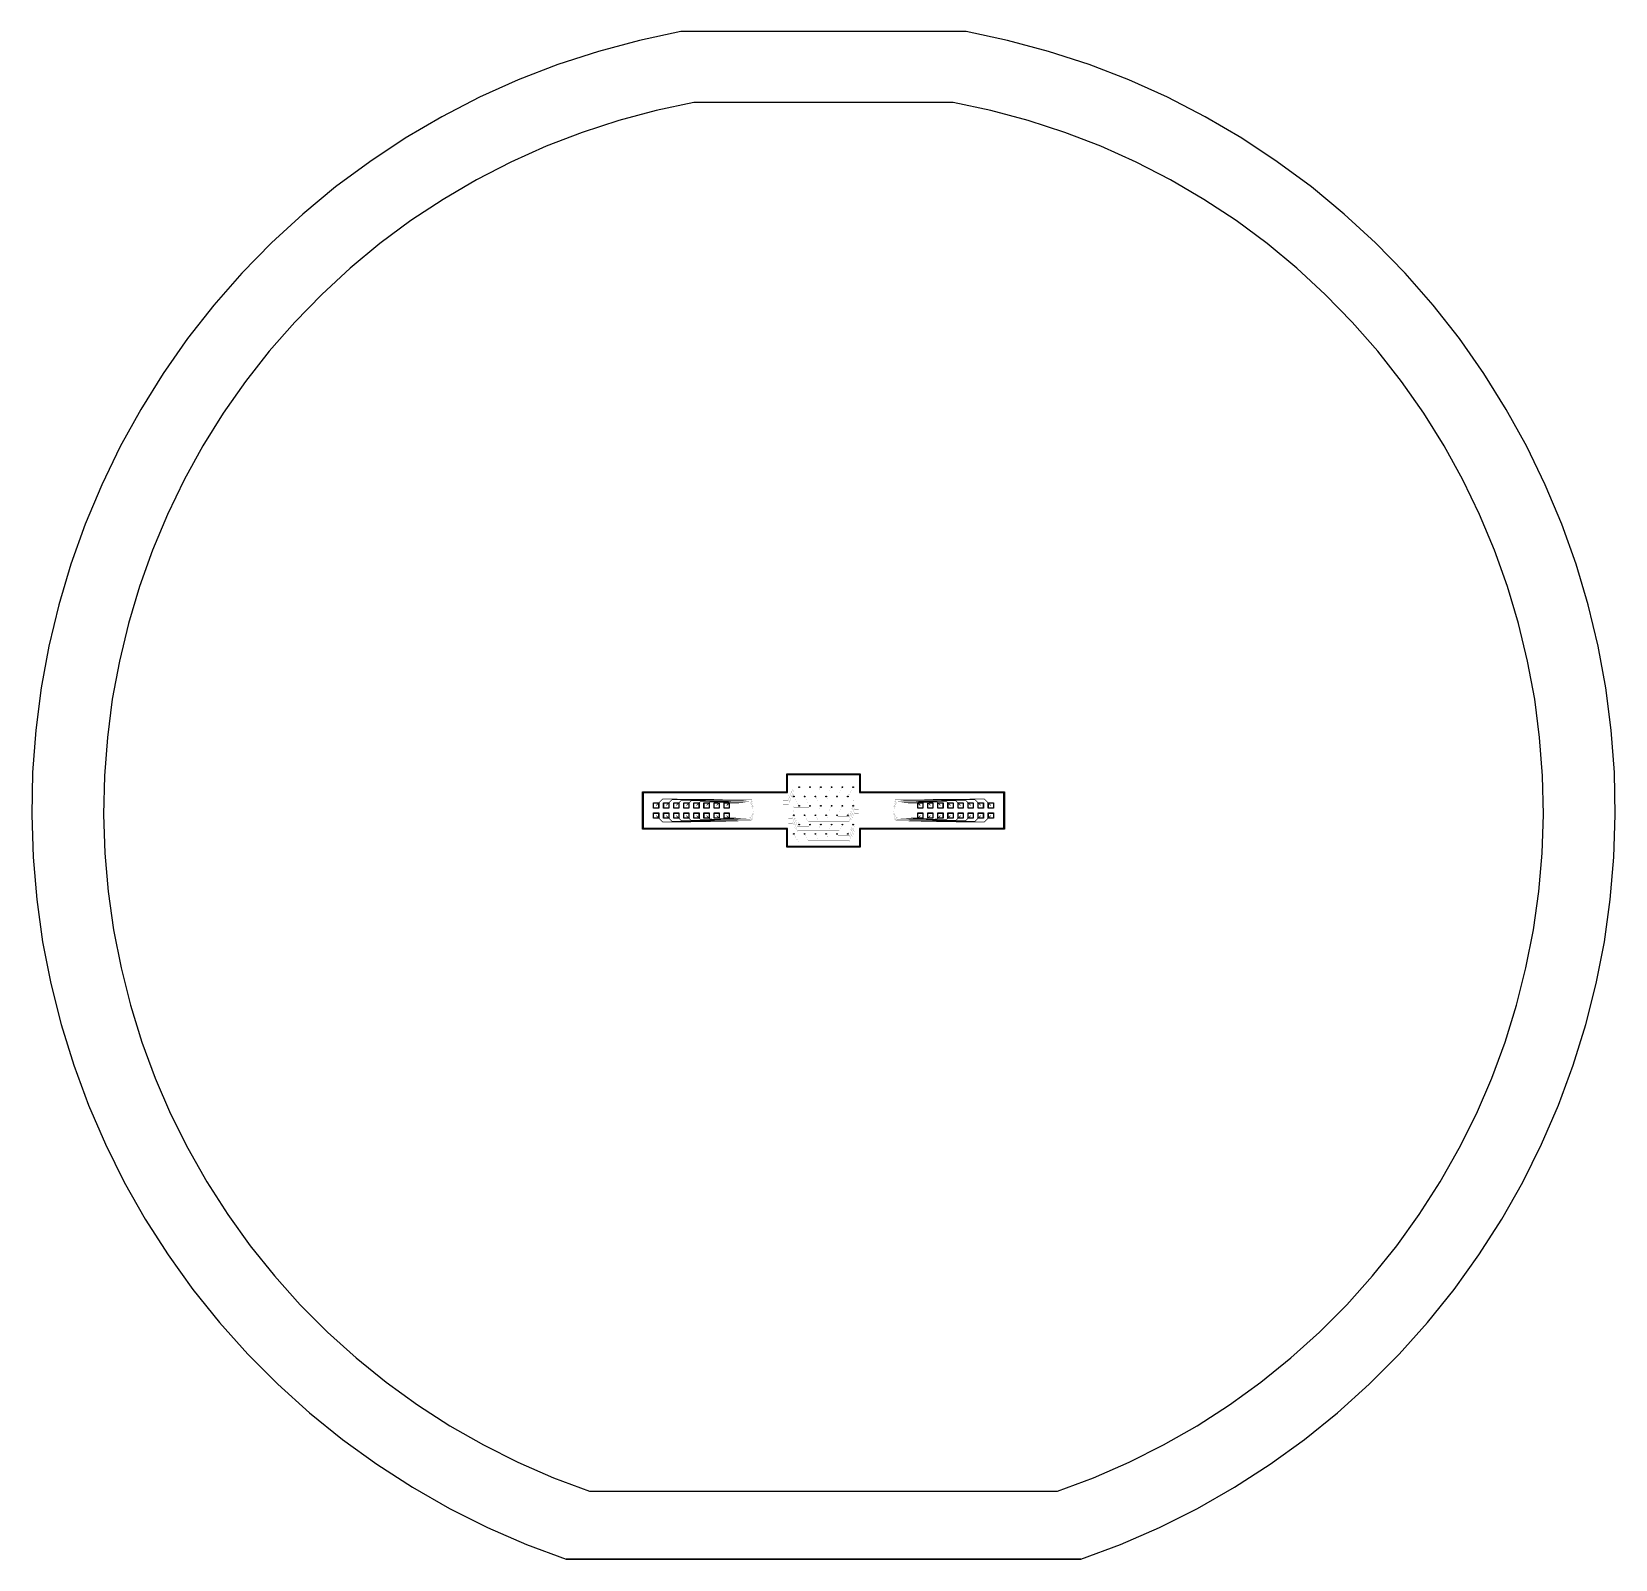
# Model space of a CAD drawing. Header units: metres. Extents: x -54999 to 54999, y -52014 to 54102.
import ezdxf

# ---------------------------------------------------------------- set-up
doc = ezdxf.new("R2010")
doc.units = ezdxf.units.M
for name, color, linetype in [('eDura_outline_ext', 6, 'Continuous'), ('eDura_outline_int', 6, 'Continuous'), ('etch', 3, 'Continuous'), ('metal', 4, 'Continuous'), ('wafer_ext', 8, 'Continuous'), ('wafer_int', 8, 'Continuous')]:
    doc.layers.add(name, color=color, linetype=linetype)

msp = doc.modelspace()

# ---------------------------------------------------------------- linework, layer by layer
at = {"layer": 'eDura_outline_ext'}
msp.add_lwpolyline([(2550, 1300), (12575, 1300), (12575, -1300), (2550, -1300), (2550, -1300), (2550, -2550), (-2550, -2550), (-2550, -1300), (-2550, -1300), (-12575, -1300), (-12575, 1300), (-2550, 1300), (-2550, 1300), (-2550, 2550), (2550, 2550), (2550, 1300)], close=True, dxfattribs=at)
at = {"layer": 'eDura_outline_int'}
msp.add_lwpolyline([(2500, 1250), (12500, 1250), (12500, -1250), (2500, -1250), (2500, -1250), (2500, -2500), (-2500, -2500), (-2500, -1250), (-2500, -1250), (-12500, -1250), (-12500, 1250), (-2500, 1250), (-2500, 1250), (-2500, 2500), (2500, 2500), (2500, 1250)], close=True, dxfattribs=at)
at = {"layer": 'etch'}
for points in [[(-11800, 525), (-11450, 525), (-11450, 175), (-11800, 175), (-11800, 525)], [(-11100, 525), (-10750, 525), (-10750, 175), (-11100, 175), (-11100, 525)], [(-10400, 525), (-10050, 525), (-10050, 175), (-10400, 175), (-10400, 525)], [(-9700, 525), (-9350, 525), (-9350, 175), (-9700, 175), (-9700, 525)], [(-9000, 525), (-8650, 525), (-8650, 175), (-9000, 175), (-9000, 525)], [(-8300, 525), (-7950, 525), (-7950, 175), (-8300, 175), (-8300, 525)], [(-7600, 525), (-7250, 525), (-7250, 175), (-7600, 175), (-7600, 525)], [(-6900, 525), (-6550, 525), (-6550, 175), (-6900, 175), (-6900, 525)], [(6550, 525), (6900, 525), (6900, 175), (6550, 175), (6550, 525)], [(7250, 525), (7600, 525), (7600, 175), (7250, 175), (7250, 525)], [(7950, 525), (8300, 525), (8300, 175), (7950, 175), (7950, 525)], [(8650, 525), (9000, 525), (9000, 175), (8650, 175), (8650, 525)], [(9350, 525), (9700, 525), (9700, 175), (9350, 175), (9350, 525)], [(10050, 525), (10400, 525), (10400, 175), (10050, 175), (10050, 525)], [(10750, 525), (11100, 525), (11100, 175), (10750, 175), (10750, 525)], [(11450, 525), (11800, 525), (11800, 175), (11450, 175), (11450, 525)], [(-11800, -175), (-11450, -175), (-11450, -525), (-11800, -525), (-11800, -175)], [(-11100, -175), (-10750, -175), (-10750, -525), (-11100, -525), (-11100, -175)], [(-10400, -175), (-10050, -175), (-10050, -525), (-10400, -525), (-10400, -175)], [(-9700, -175), (-9350, -175), (-9350, -525), (-9700, -525), (-9700, -175)], [(-9000, -175), (-8650, -175), (-8650, -525), (-9000, -525), (-9000, -175)], [(-8300, -175), (-7950, -175), (-7950, -525), (-8300, -525), (-8300, -175)], [(-7600, -175), (-7250, -175), (-7250, -525), (-7600, -525), (-7600, -175)], [(-6900, -175), (-6550, -175), (-6550, -525), (-6900, -525), (-6900, -175)], [(6550, -175), (6900, -175), (6900, -525), (6550, -525), (6550, -175)], [(7250, -175), (7600, -175), (7600, -525), (7250, -525), (7250, -175)], [(7950, -175), (8300, -175), (8300, -525), (7950, -525), (7950, -175)], [(8650, -175), (9000, -175), (9000, -525), (8650, -525), (8650, -175)], [(9350, -175), (9700, -175), (9700, -525), (9350, -525), (9350, -175)], [(10050, -175), (10400, -175), (10400, -525), (10050, -525), (10050, -175)], [(10750, -175), (11100, -175), (11100, -525), (10750, -525), (10750, -175)], [(11450, -175), (11800, -175), (11800, -525), (11450, -525), (11450, -175)]]:
    msp.add_lwpolyline(points, close=True, dxfattribs=at)
for centre in [(-1688, 1619), (-938, 1619), (-188, 1619), (562, 1619), (1312, 1619), (2062, 1619), (-2062, 970), (-1688, 320), (-1312, 970), (-938, 320), (-562, 970), (-188, 320), (188, 970), (562, 320), (938, 970), (1312, 320), (1688, 970), (2062, 320), (-2062, -329), (-1688, -979), (-1312, -329), (-938, -979), (-562, -329), (-188, -979), (188, -329), (562, -979), (938, -329), (1312, -979), (1688, -329), (2062, -979), (-2062, -1628), (-1312, -1628), (-562, -1628), (188, -1628), (938, -1628), (1688, -1628)]:
    msp.add_circle(centre, 5, dxfattribs=at)
at = {"layer": 'metal'}
for points in [[(-2062, 1619, 4, 4, 0), (-2466, 920, 4, 4, 0)], [(-2062, 1511, 4, 4, 0), (-2461, 820, 4, 4, 0)], [(-2062, 1403, 4, 4, 0), (-2457, 720, 4, 4, 0)], [(-2062, 1295, 4, 4, 0), (-2452, 620, 4, 4, 0)], [(-2062, 1187, 4, 4, 0), (-2448, 520, 4, 4, 0)], [(-1688, 1619, 4, 4, 0), (-2062, 1619, 4, 4, 0)], [(-1000, 1511, 4, 4, 0), (-2062, 1511, 4, 4, 0)], [(-312, 1403, 4, 4, 0), (-2062, 1403, 4, 4, 0)], [(375, 1295, 4, 4, 0), (-2062, 1295, 4, 4, 0)], [(1063, 1187, 4, 4, 0), (-2062, 1187, 4, 4, 0)], [(-1688, 1619, 4, 4, 0), (-1688, 1619, 4, 4, 0)], [(-938, 1619, 4, 4, 0), (-1000, 1511, 4, 4, 0)], [(-188, 1619, 4, 4, 0), (-312, 1403, 4, 4, 0)], [(562, 1619, 4, 4, 0), (375, 1295, 4, 4, 0)], [(1312, 1619, 4, 4, 0), (1063, 1187, 4, 4, 0)], [(2062, 1619, 4, 4, 0), (1751, 1079, 4, 4, 0)], [(-11625, 350, 50, 50, 0), (-11184, 791, 50, 50, 0)], [(-11184, 791, 50, 4, 0), (-4975, 791, 50, 4, 0)], [(-10925, 350, 50, 50, 0), (-10522, 753, 50, 50, 0)], [(-10522, 753, 50, 4, 0), (-4997, 753, 50, 4, 0)], [(-10225, 350, 50, 50, 0), (-9860, 715, 50, 50, 0)], [(-9860, 715, 50, 4, 0), (-5019, 715, 50, 4, 0)], [(-9525, 350, 50, 50, 0), (-9198, 677, 50, 50, 0)], [(-9198, 677, 50, 4, 0), (-5041, 677, 50, 4, 0)], [(-8825, 350, 50, 50, 0), (-8536, 639, 50, 50, 0)], [(-8536, 639, 50, 4, 0), (-5063, 639, 50, 4, 0)], [(-8125, 350, 50, 50, 0), (-7874, 601, 50, 50, 0)], [(-7874, 601, 50, 4, 0), (-5085, 601, 50, 4, 0)], [(-7425, 350, 50, 50, 0), (-7212, 563, 50, 50, 0)], [(-7212, 563, 50, 4, 0), (-5107, 563, 50, 4, 0)], [(-6725, 350, 50, 50, 0), (-6550, 525, 50, 50, 0)], [(-6550, 525, 50, 4, 0), (-5129, 525, 50, 4, 0)], [(-5129, 525, 4, 4, 0), (-4854, 50, 4, 4, 0)], [(-5107, 563, 4, 4, 0), (-4868, 150, 4, 4, 0)], [(-5085, 601, 4, 4, 0), (-4882, 250, 4, 4, 0)], [(-5063, 639, 4, 4, 0), (-4896, 350, 4, 4, 0)], [(-5041, 677, 4, 4, 0), (-4910, 450, 4, 4, 0)], [(-5019, 715, 4, 4, 0), (-4924, 550, 4, 4, 0)], [(-4997, 753, 4, 4, 0), (-4937, 650, 4, 4, 0)], [(-4975, 791, 4, 4, 0), (-4951, 750, 4, 4, 0)], [(-2466, 920, 4, 4, 0), (-2812, 920, 4, 4, 0)], [(-2461, 820, 4, 4, 0), (-2812, 820, 4, 4, 0)], [(-2457, 720, 4, 4, 0), (-2812, 720, 4, 4, 0)], [(-2452, 620, 4, 4, 0), (-2812, 620, 4, 4, 0)], [(-2448, 520, 4, 4, 0), (-2812, 520, 4, 4, 0)], [(-2443, 420, 4, 4, 0), (-2812, 420, 4, 4, 0)], [(-2120, 221, 4, 4, 0), (-2812, 221, 4, 4, 0)], [(-2115, 121, 4, 4, 0), (-2812, 121, 4, 4, 0)], [(-2111, 21, 4, 4, 0), (-2812, 21, 4, 4, 0)], [(-2062, 1079, 4, 4, 0), (-2443, 420, 4, 4, 0)], [(-2062, 320, 4, 4, 0), (-2120, 221, 4, 4, 0)], [(-2062, 212, 4, 4, 0), (-2115, 121, 4, 4, 0)], [(-2062, 104, 4, 4, 0), (-2111, 21, 4, 4, 0)], [(1751, 1079, 4, 4, 0), (-2062, 1079, 4, 4, 0)], [(-2062, 970, 4, 4, 0), (-1751, 430, 4, 4, 0)], [(-1688, 320, 4, 4, 0), (-2062, 320, 4, 4, 0)], [(-1000, 212, 4, 4, 0), (-2062, 212, 4, 4, 0)], [(-312, 104, 4, 4, 0), (-2062, 104, 4, 4, 0)], [(-1751, 430, 4, 4, 0), (2062, 430, 4, 4, 0)], [(-1688, 320, 4, 4, 0), (-1688, 320, 4, 4, 0)], [(-1312, 970, 4, 4, 0), (-1063, 538, 4, 4, 0)], [(-1063, 538, 4, 4, 0), (2062, 538, 4, 4, 0)], [(-938, 320, 4, 4, 0), (-1000, 212, 4, 4, 0)], [(-562, 970, 4, 4, 0), (-375, 646, 4, 4, 0)], [(-375, 646, 4, 4, 0), (2062, 646, 4, 4, 0)], [(-188, 320, 4, 4, 0), (-312, 104, 4, 4, 0)], [(188, 970, 4, 4, 0), (312, 754, 4, 4, 0)], [(312, 754, 4, 4, 0), (2062, 754, 4, 4, 0)], [(562, 320, 4, 4, 0), (375, -4, 4, 4, 0)], [(938, 970, 4, 4, 0), (1000, 862, 4, 4, 0)], [(1000, 862, 4, 4, 0), (2062, 862, 4, 4, 0)], [(1312, 320, 4, 4, 0), (1063, -112, 4, 4, 0)], [(1688, 970, 4, 4, 0), (1688, 970, 4, 4, 0)], [(1688, 970, 4, 4, 0), (2062, 970, 4, 4, 0)], [(2062, 320, 4, 4, 0), (1751, -220, 4, 4, 0)], [(1781, -329, 4, 4, 0), (2127, 270, 4, 4, 0)], [(1781, -437, 4, 4, 0), (2132, 170, 4, 4, 0)], [(1781, -545, 4, 4, 0), (2137, 70, 4, 4, 0)], [(2062, 970, 4, 4, 0), (2120, 870, 4, 4, 0)], [(2062, 862, 4, 4, 0), (2115, 770, 4, 4, 0)], [(2062, 754, 4, 4, 0), (2111, 670, 4, 4, 0)], [(2062, 646, 4, 4, 0), (2106, 570, 4, 4, 0)], [(2062, 538, 4, 4, 0), (2101, 470, 4, 4, 0)], [(2062, 430, 4, 4, 0), (2097, 370, 4, 4, 0)], [(2097, 370, 4, 4, 0), (2812, 370, 4, 4, 0)], [(2101, 470, 4, 4, 0), (2812, 470, 4, 4, 0)], [(2106, 570, 4, 4, 0), (2812, 570, 4, 4, 0)], [(2111, 670, 4, 4, 0), (2812, 670, 4, 4, 0)], [(2115, 770, 4, 4, 0), (2812, 770, 4, 4, 0)], [(2120, 870, 4, 4, 0), (2812, 870, 4, 4, 0)], [(2127, 270, 4, 4, 0), (2438, 270, 4, 4, 0)], [(2132, 170, 4, 4, 0), (2438, 170, 4, 4, 0)], [(2137, 70, 4, 4, 0), (2438, 70, 4, 4, 0)], [(5129, 525, 4, 4, 0), (4854, 50, 4, 4, 0)], [(5107, 563, 4, 4, 0), (4868, 150, 4, 4, 0)], [(5085, 601, 4, 4, 0), (4882, 250, 4, 4, 0)], [(5063, 639, 4, 4, 0), (4896, 350, 4, 4, 0)], [(5041, 677, 4, 4, 0), (4910, 450, 4, 4, 0)], [(5019, 715, 4, 4, 0), (4924, 550, 4, 4, 0)], [(4997, 753, 4, 4, 0), (4937, 650, 4, 4, 0)], [(4975, 791, 4, 4, 0), (4951, 750, 4, 4, 0)], [(11184, 791, 50, 4, 0), (4975, 791, 50, 4, 0)], [(10522, 753, 50, 4, 0), (4997, 753, 50, 4, 0)], [(9860, 715, 50, 4, 0), (5019, 715, 50, 4, 0)], [(9198, 677, 50, 4, 0), (5041, 677, 50, 4, 0)], [(8536, 639, 50, 4, 0), (5063, 639, 50, 4, 0)], [(7874, 601, 50, 4, 0), (5085, 601, 50, 4, 0)], [(7212, 563, 50, 4, 0), (5107, 563, 50, 4, 0)], [(6550, 525, 50, 4, 0), (5129, 525, 50, 4, 0)], [(6725, 350, 50, 50, 0), (6550, 525, 50, 50, 0)], [(7425, 350, 50, 50, 0), (7212, 563, 50, 50, 0)], [(8125, 350, 50, 50, 0), (7874, 601, 50, 50, 0)], [(8825, 350, 50, 50, 0), (8536, 639, 50, 50, 0)], [(9525, 350, 50, 50, 0), (9198, 677, 50, 50, 0)], [(10225, 350, 50, 50, 0), (9860, 715, 50, 50, 0)], [(10925, 350, 50, 50, 0), (10522, 753, 50, 50, 0)], [(11625, 350, 50, 50, 0), (11184, 791, 50, 50, 0)], [(-11625, -350, 50, 50, 0), (-11184, -791, 50, 50, 0)], [(-11184, -791, 50, 4, 0), (-4975, -791, 50, 4, 0)], [(-10925, -350, 50, 50, 0), (-10522, -753, 50, 50, 0)], [(-10522, -753, 50, 4, 0), (-4997, -753, 50, 4, 0)], [(-10225, -350, 50, 50, 0), (-9860, -715, 50, 50, 0)], [(-9860, -715, 50, 4, 0), (-5019, -715, 50, 4, 0)], [(-9525, -350, 50, 50, 0), (-9198, -677, 50, 50, 0)], [(-9198, -677, 50, 4, 0), (-5041, -677, 50, 4, 0)], [(-8825, -350, 50, 50, 0), (-8536, -639, 50, 50, 0)], [(-8536, -639, 50, 4, 0), (-5063, -639, 50, 4, 0)], [(-8125, -350, 50, 50, 0), (-7874, -601, 50, 50, 0)], [(-7874, -601, 50, 4, 0), (-5085, -601, 50, 4, 0)], [(-7425, -350, 50, 50, 0), (-7212, -563, 50, 50, 0)], [(-7212, -563, 50, 4, 0), (-5107, -563, 50, 4, 0)], [(-6725, -350, 50, 50, 0), (-6550, -525, 50, 50, 0)], [(-6550, -525, 50, 4, 0), (-5129, -525, 50, 4, 0)], [(-5129, -525, 4, 4, 0), (-4854, -50, 4, 4, 0)], [(-5107, -563, 4, 4, 0), (-4868, -150, 4, 4, 0)], [(-5085, -601, 4, 4, 0), (-4882, -250, 4, 4, 0)], [(-5063, -639, 4, 4, 0), (-4896, -350, 4, 4, 0)], [(-5041, -677, 4, 4, 0), (-4910, -450, 4, 4, 0)], [(-5019, -715, 4, 4, 0), (-4924, -550, 4, 4, 0)], [(-4997, -753, 4, 4, 0), (-4937, -650, 4, 4, 0)], [(-4975, -791, 4, 4, 0), (-4951, -750, 4, 4, 0)], [(-2106, -79, 4, 4, 0), (-2812, -79, 4, 4, 0)], [(-2101, -179, 4, 4, 0), (-2812, -179, 4, 4, 0)], [(-2097, -279, 4, 4, 0), (-2812, -279, 4, 4, 0)], [(-2127, -379, 4, 4, 0), (-2438, -379, 4, 4, 0)], [(-2132, -479, 4, 4, 0), (-2438, -479, 4, 4, 0)], [(-2137, -579, 4, 4, 0), (-2438, -579, 4, 4, 0)], [(-2141, -679, 4, 4, 0), (-2438, -679, 4, 4, 0)], [(-2146, -779, 4, 4, 0), (-2438, -779, 4, 4, 0)], [(-2150, -879, 4, 4, 0), (-2438, -879, 4, 4, 0)], [(-1781, -1519, 4, 4, 0), (-2150, -879, 4, 4, 0)], [(-1781, -1411, 4, 4, 0), (-2146, -779, 4, 4, 0)], [(-1781, -1303, 4, 4, 0), (-2141, -679, 4, 4, 0)], [(-1781, -1195, 4, 4, 0), (-2137, -579, 4, 4, 0)], [(-1781, -1087, 4, 4, 0), (-2132, -479, 4, 4, 0)], [(-1781, -979, 4, 4, 0), (-2127, -379, 4, 4, 0)], [(-2062, -4, 4, 4, 0), (-2106, -79, 4, 4, 0)], [(-2062, -112, 4, 4, 0), (-2101, -179, 4, 4, 0)], [(-2062, -220, 4, 4, 0), (-2097, -279, 4, 4, 0)], [(375, -4, 4, 4, 0), (-2062, -4, 4, 4, 0)], [(1063, -112, 4, 4, 0), (-2062, -112, 4, 4, 0)], [(1751, -220, 4, 4, 0), (-2062, -220, 4, 4, 0)], [(-2062, -329, 4, 4, 0), (-1751, -869, 4, 4, 0)], [(-1688, -979, 4, 4, 0), (-1781, -979, 4, 4, 0)], [(-1000, -1087, 4, 4, 0), (-1781, -1087, 4, 4, 0)], [(-1751, -869, 4, 4, 0), (1781, -869, 4, 4, 0)], [(-1688, -979, 4, 4, 0), (-1688, -979, 4, 4, 0)], [(-1312, -329, 4, 4, 0), (-1063, -761, 4, 4, 0)], [(-1063, -761, 4, 4, 0), (1781, -761, 4, 4, 0)], [(-938, -979, 4, 4, 0), (-1000, -1087, 4, 4, 0)], [(-562, -329, 4, 4, 0), (-375, -653, 4, 4, 0)], [(-375, -653, 4, 4, 0), (1781, -653, 4, 4, 0)], [(-188, -979, 4, 4, 0), (-312, -1195, 4, 4, 0)], [(188, -329, 4, 4, 0), (312, -545, 4, 4, 0)], [(312, -545, 4, 4, 0), (1781, -545, 4, 4, 0)], [(562, -979, 4, 4, 0), (375, -1303, 4, 4, 0)], [(938, -329, 4, 4, 0), (1000, -437, 4, 4, 0)], [(1000, -437, 4, 4, 0), (1781, -437, 4, 4, 0)], [(1312, -979, 4, 4, 0), (1063, -1411, 4, 4, 0)], [(1688, -329, 4, 4, 0), (1688, -329, 4, 4, 0)], [(1688, -329, 4, 4, 0), (1781, -329, 4, 4, 0)], [(2062, -979, 4, 4, 0), (1751, -1519, 4, 4, 0)], [(1781, -653, 4, 4, 0), (2141, -30, 4, 4, 0)], [(1781, -761, 4, 4, 0), (2146, -130, 4, 4, 0)], [(1781, -869, 4, 4, 0), (2150, -230, 4, 4, 0)], [(1781, -1628, 4, 4, 0), (2127, -1029, 4, 4, 0)], [(2127, -1029, 4, 4, 0), (2531, -1029, 4, 4, 0)], [(2141, -30, 4, 4, 0), (2438, -30, 4, 4, 0)], [(2146, -130, 4, 4, 0), (2438, -130, 4, 4, 0)], [(2150, -230, 4, 4, 0), (2438, -230, 4, 4, 0)], [(5129, -525, 4, 4, 0), (4854, -50, 4, 4, 0)], [(5107, -563, 4, 4, 0), (4868, -150, 4, 4, 0)], [(5085, -601, 4, 4, 0), (4882, -250, 4, 4, 0)], [(5063, -639, 4, 4, 0), (4896, -350, 4, 4, 0)], [(5041, -677, 4, 4, 0), (4910, -450, 4, 4, 0)], [(5019, -715, 4, 4, 0), (4924, -550, 4, 4, 0)], [(4997, -753, 4, 4, 0), (4937, -650, 4, 4, 0)], [(4975, -791, 4, 4, 0), (4951, -750, 4, 4, 0)], [(11184, -791, 50, 4, 0), (4975, -791, 50, 4, 0)], [(10522, -753, 50, 4, 0), (4997, -753, 50, 4, 0)], [(9860, -715, 50, 4, 0), (5019, -715, 50, 4, 0)], [(9198, -677, 50, 4, 0), (5041, -677, 50, 4, 0)], [(8536, -639, 50, 4, 0), (5063, -639, 50, 4, 0)], [(7874, -601, 50, 4, 0), (5085, -601, 50, 4, 0)], [(7212, -563, 50, 4, 0), (5107, -563, 50, 4, 0)], [(6550, -525, 50, 4, 0), (5129, -525, 50, 4, 0)], [(6725, -350, 50, 50, 0), (6550, -525, 50, 50, 0)], [(7425, -350, 50, 50, 0), (7212, -563, 50, 50, 0)], [(8125, -350, 50, 50, 0), (7874, -601, 50, 50, 0)], [(8825, -350, 50, 50, 0), (8536, -639, 50, 50, 0)], [(9525, -350, 50, 50, 0), (9198, -677, 50, 50, 0)], [(10225, -350, 50, 50, 0), (9860, -715, 50, 50, 0)], [(10925, -350, 50, 50, 0), (10522, -753, 50, 50, 0)], [(11625, -350, 50, 50, 0), (11184, -791, 50, 50, 0)], [(-2062, -1628, 4, 4, 0), (-1751, -2168, 4, 4, 0)], [(-312, -1195, 4, 4, 0), (-1781, -1195, 4, 4, 0)], [(375, -1303, 4, 4, 0), (-1781, -1303, 4, 4, 0)], [(1063, -1411, 4, 4, 0), (-1781, -1411, 4, 4, 0)], [(1751, -1519, 4, 4, 0), (-1781, -1519, 4, 4, 0)], [(-1751, -2168, 4, 4, 0), (1781, -2168, 4, 4, 0)], [(-1312, -1628, 4, 4, 0), (-1063, -2060, 4, 4, 0)], [(-1063, -2060, 4, 4, 0), (1781, -2060, 4, 4, 0)], [(-562, -1628, 4, 4, 0), (-375, -1952, 4, 4, 0)], [(-375, -1952, 4, 4, 0), (1781, -1952, 4, 4, 0)], [(188, -1628, 4, 4, 0), (312, -1844, 4, 4, 0)], [(312, -1844, 4, 4, 0), (1781, -1844, 4, 4, 0)], [(938, -1628, 4, 4, 0), (1000, -1736, 4, 4, 0)], [(1000, -1736, 4, 4, 0), (1781, -1736, 4, 4, 0)], [(1688, -1628, 4, 4, 0), (1688, -1628, 4, 4, 0)], [(1688, -1628, 4, 4, 0), (1781, -1628, 4, 4, 0)], [(1781, -1736, 4, 4, 0), (2132, -1129, 4, 4, 0)], [(1781, -1844, 4, 4, 0), (2137, -1229, 4, 4, 0)], [(1781, -1952, 4, 4, 0), (2141, -1329, 4, 4, 0)], [(1781, -2060, 4, 4, 0), (2146, -1429, 4, 4, 0)], [(1781, -2168, 4, 4, 0), (2150, -1529, 4, 4, 0)], [(2132, -1129, 4, 4, 0), (2531, -1129, 4, 4, 0)], [(2137, -1229, 4, 4, 0), (2531, -1229, 4, 4, 0)], [(2141, -1329, 4, 4, 0), (2531, -1329, 4, 4, 0)], [(2146, -1429, 4, 4, 0), (2531, -1429, 4, 4, 0)], [(2150, -1529, 4, 4, 0), (2531, -1529, 4, 4, 0)]]:
    msp.add_lwpolyline(points, format="xyseb", dxfattribs=at)
for points in [[(-11805, 530), (-11445, 530), (-11445, 170), (-11805, 170), (-11805, 530)], [(-11105, 530), (-10745, 530), (-10745, 170), (-11105, 170), (-11105, 530)], [(-10405, 530), (-10045, 530), (-10045, 170), (-10405, 170), (-10405, 530)], [(-9705, 530), (-9345, 530), (-9345, 170), (-9705, 170), (-9705, 530)], [(-9005, 530), (-8645, 530), (-8645, 170), (-9005, 170), (-9005, 530)], [(-8305, 530), (-7945, 530), (-7945, 170), (-8305, 170), (-8305, 530)], [(-7605, 530), (-7245, 530), (-7245, 170), (-7605, 170), (-7605, 530)], [(-6905, 530), (-6545, 530), (-6545, 170), (-6905, 170), (-6905, 530)], [(6545, 530), (6905, 530), (6905, 170), (6545, 170), (6545, 530)], [(7245, 530), (7605, 530), (7605, 170), (7245, 170), (7245, 530)], [(7945, 530), (8305, 530), (8305, 170), (7945, 170), (7945, 530)], [(8645, 530), (9005, 530), (9005, 170), (8645, 170), (8645, 530)], [(9345, 530), (9705, 530), (9705, 170), (9345, 170), (9345, 530)], [(10045, 530), (10405, 530), (10405, 170), (10045, 170), (10045, 530)], [(10745, 530), (11105, 530), (11105, 170), (10745, 170), (10745, 530)], [(11445, 530), (11805, 530), (11805, 170), (11445, 170), (11445, 530)], [(-11805, -170), (-11445, -170), (-11445, -530), (-11805, -530), (-11805, -170)], [(-11105, -170), (-10745, -170), (-10745, -530), (-11105, -530), (-11105, -170)], [(-10405, -170), (-10045, -170), (-10045, -530), (-10405, -530), (-10405, -170)], [(-9705, -170), (-9345, -170), (-9345, -530), (-9705, -530), (-9705, -170)], [(-9005, -170), (-8645, -170), (-8645, -530), (-9005, -530), (-9005, -170)], [(-8305, -170), (-7945, -170), (-7945, -530), (-8305, -530), (-8305, -170)], [(-7605, -170), (-7245, -170), (-7245, -530), (-7605, -530), (-7605, -170)], [(-6905, -170), (-6545, -170), (-6545, -530), (-6905, -530), (-6905, -170)], [(6545, -170), (6905, -170), (6905, -530), (6545, -530), (6545, -170)], [(7245, -170), (7605, -170), (7605, -530), (7245, -530), (7245, -170)], [(7945, -170), (8305, -170), (8305, -530), (7945, -530), (7945, -170)], [(8645, -170), (9005, -170), (9005, -530), (8645, -530), (8645, -170)], [(9345, -170), (9705, -170), (9705, -530), (9345, -530), (9345, -170)], [(10045, -170), (10405, -170), (10405, -530), (10045, -530), (10045, -170)], [(10745, -170), (11105, -170), (11105, -530), (10745, -530), (10745, -170)], [(11445, -170), (11805, -170), (11805, -530), (11445, -530), (11445, -170)]]:
    msp.add_lwpolyline(points, close=True, dxfattribs=at)
for centre in [(-1688, 1619), (-938, 1619), (-188, 1619), (562, 1619), (1312, 1619), (2062, 1619), (-2062, 970), (-1688, 320), (-1312, 970), (-938, 320), (-562, 970), (-188, 320), (188, 970), (562, 320), (938, 970), (1312, 320), (1688, 970), (2062, 320), (-2062, -329), (-1688, -979), (-1312, -329), (-938, -979), (-562, -329), (-188, -979), (188, -329), (562, -979), (938, -329), (1312, -979), (1688, -329), (2062, -979), (-2062, -1628), (-1312, -1628), (-562, -1628), (188, -1628), (938, -1628), (1688, -1628)]:
    msp.add_circle(centre, 25, dxfattribs=at)
at = {"layer": 'wafer_ext'}
msp.add_lwpolyline([(17875, -52014), (20639, -50981), (23344, -49800), (25982, -48476), (28545, -47013), (31025, -45414), (33417, -43684), (35712, -41829), (37904, -39853), (39987, -37763), (41955, -35564), (43802, -33262), (45523, -30865), (47113, -28378), (48568, -25810), (49882, -23168), (51053, -20459), (52077, -17691), (52951, -14872), (53673, -12010), (54240, -9114), (54650, -6192), (54904, -3251), (54999, -302), (54936, 2649), (54715, 5592), (54336, 8519), (53801, 11421), (53111, 14290), (52268, 17119), (51275, 19898), (50133, 22619), (48848, 25276), (47422, 27860), (45859, 30363), (44165, 32779), (42343, 35101), (40399, 37322), (38339, 39435), (36168, 41435), (33894, 43315), (31522, 45071), (29059, 46697), (26512, 48188), (23889, 49541), (21197, 50751), (18445, 51815), (15639, 52730), (12788, 53493), (9900, 54102), (9900, 54102), (-9900, 54102), (-9900, 54102), (-12788, 53493), (-15639, 52730), (-18445, 51815), (-21197, 50751), (-23889, 49541), (-26512, 48188), (-29059, 46697), (-31522, 45071), (-33894, 43315), (-36168, 41435), (-38339, 39435), (-40399, 37322), (-42343, 35101), (-44165, 32779), (-45859, 30363), (-47422, 27860), (-48848, 25276), (-50133, 22619), (-51275, 19898), (-52268, 17119), (-53111, 14290), (-53801, 11421), (-54336, 8519), (-54715, 5592), (-54936, 2649), (-54999, -302), (-54904, -3251), (-54650, -6192), (-54240, -9114), (-53673, -12010), (-52951, -14872), (-52077, -17691), (-51053, -20459), (-49882, -23168), (-48568, -25810), (-47113, -28378), (-45523, -30865), (-43802, -33262), (-41955, -35564), (-39987, -37763), (-37904, -39853), (-35712, -41829), (-33417, -43684), (-31025, -45414), (-28545, -47013), (-25982, -48476), (-23344, -49800), (-20639, -50981), (-17875, -52014), (17875, -52014), (-17875, -52014)], close=True, dxfattribs=at)
at = {"layer": 'wafer_int'}
msp.add_lwpolyline([(16250, -47286), (18763, -46346), (21222, -45273), (23620, -44069), (25950, -42739), (28205, -41285), (30379, -39713), (32465, -38026), (34458, -36230), (36352, -34330), (38141, -32331), (39820, -30238), (41385, -28059), (42830, -25798), (44153, -23464), (45348, -21062), (46412, -18599), (47343, -16083), (48137, -13520), (48793, -10919), (49309, -8286), (49682, -5629), (49913, -2956), (49999, -274), (49942, 2408), (49741, 5083), (49397, 7744), (48910, 10383), (48283, 12991), (47516, 15562), (46613, 18089), (45576, 20563), (44407, 22978), (43111, 25327), (41690, 27603), (40150, 29799), (38493, 31910), (36726, 33929), (34854, 35850), (32880, 37668), (30813, 39377), (28656, 40974), (26417, 42452), (24102, 43808), (21717, 45037), (19270, 46137), (16768, 47105), (14217, 47936), (11625, 48630), (9000, 49183), (9000, 49183), (-9000, 49183), (-9000, 49183), (-11625, 48630), (-14217, 47936), (-16768, 47105), (-19270, 46137), (-21717, 45037), (-24102, 43808), (-26417, 42452), (-28656, 40974), (-30813, 39377), (-32880, 37668), (-34854, 35850), (-36726, 33929), (-38493, 31910), (-40150, 29799), (-41690, 27603), (-43111, 25327), (-44407, 22978), (-45576, 20563), (-46613, 18089), (-47516, 15562), (-48283, 12991), (-48910, 10383), (-49397, 7744), (-49741, 5083), (-49942, 2408), (-49999, -274), (-49913, -2956), (-49682, -5629), (-49309, -8286), (-48793, -10919), (-48137, -13520), (-47343, -16083), (-46412, -18599), (-45348, -21062), (-44153, -23464), (-42830, -25798), (-41385, -28059), (-39820, -30238), (-38141, -32331), (-36352, -34330), (-34458, -36230), (-32465, -38026), (-30379, -39713), (-28205, -41285), (-25950, -42739), (-23620, -44069), (-21222, -45273), (-18763, -46346), (-16250, -47286), (-16250, -47286), (16250, -47286)], close=True, dxfattribs=at)

doc.saveas('drawing.dxf')
